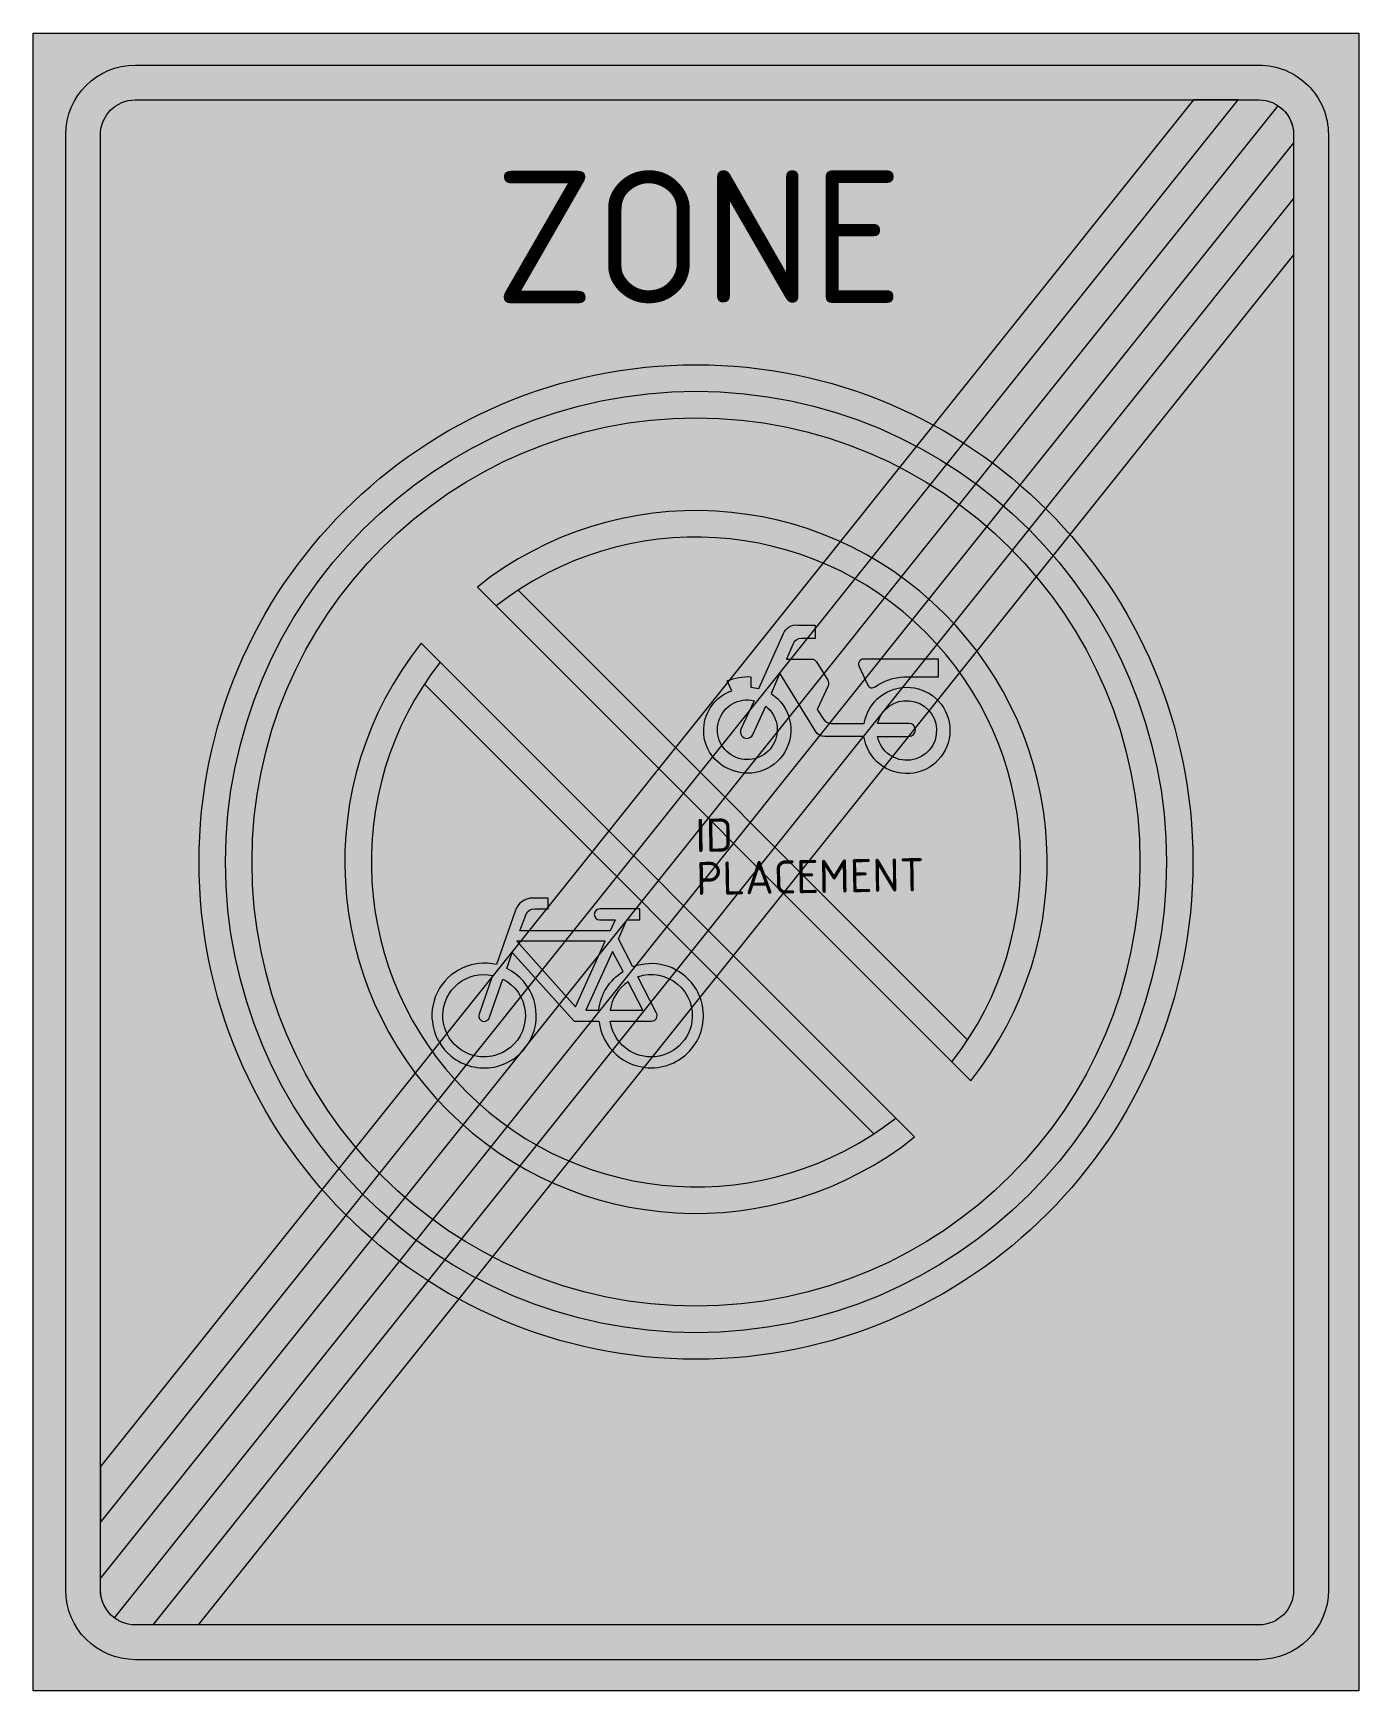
# Model space of a CAD drawing. Extents: x -5 to 5, y -6.3 to 6.3.
import ezdxf
from ezdxf.enums import TextEntityAlignment as Align

# ---------------------------------------------------------------- set-up
doc = ezdxf.new("R2010")
doc.units = 0
doc.styles.add('NLCS-ISO', font='NLCS-ISO.ttf', dxfattribs={"height": 0.25})
doc.styles.add('NLCS-RVV-M200-T25', font='NLCS-RVV.ttf')

msp = doc.modelspace()

# ---------------------------------------------------------------- hatches: boundary and pattern name
at = {"true_color": 0xf1f0ea}
h = msp.add_hatch(color=7, dxfattribs=at)
h.dxf.hatch_style = 1
h.paths.add_polyline_path([(5.001768961527112, 6.250889384204584), (-5.001768961527114, 6.250889384204584), (-5.001768961527114, 8.881784197001252e-16), (-4.756152544450599, 0), (-4.756152544450599, 5.485527994283396, -0.4142135623730949), (-4.2311525444506, 6.010527994283397), (4.247025125274812, 6.010527994283406, -0.4142135623730961), (4.77202512527481, 5.485527994283407), (4.772025125274808, 0), (5.001768961527114, 0)])
at = {"true_color": 0x2a292a}
h = msp.add_hatch(color=250, dxfattribs=at)
h.dxf.hatch_style = 1
h.paths.add_polyline_path([(-4.493652544450599, 5.485527994283398, -0.4142135623730969), (-4.2311525444506, 5.748027994283399), (4.247025125274812, 5.748027994283408, -0.4142135623730954), (4.509525125274811, 5.485527994283407), (4.509525125274809, 0), (4.77202512527481, 0), (4.772025125274808, 5.485527994283407, 0.4142135623730964), (4.247025125274812, 6.010527994283407), (-4.231152544450601, 6.010527994283397, 0.4142135623730949), (-4.756152544450599, 5.485527994283396), (-4.756152544450599, 0), (-4.493652544450599, 0)])
h = msp.add_hatch(color=250, dxfattribs=at)
h.dxf.hatch_style = 1
edge = h.paths.add_edge_path()
edge.add_line((-4.493652544450597, -5.40439625985604), (4.394105721736038, 5.702952804607825))
edge.add_arc((4.247025125274813, 5.485527994283406), 0.2624999999999983, -3.979039320256561e-13, 55.92296614211352, ccw=False)
edge.add_line((4.509525125274811, 5.485527994283404), (4.509525125274809, 5.424232791238668))
edge.add_line((4.509525125274809, 5.424232791238668), (-4.390997407085635, -5.699068232729272))
edge.add_arc((-4.231152544450599, -5.490847508762643), 0.2625000000000004, 180.0000000000002, 232.4876218789048, ccw=False)
edge.add_line((-4.493652544450599, -5.490847508762644), (-4.493652544450597, -5.40439625985604))
at = {"true_color": 0xf1f0ea}
h = msp.add_hatch(color=7, dxfattribs=at)
h.dxf.hatch_style = 1
h.paths.add_polyline_path([(3.753288368969613, 5.748027994283407), (-4.231152544450601, 5.748027994283397, 0.4142135623730946), (-4.493652544450599, 5.485527994283397), (-4.493652544450599, 0), (-3.75, 0, -0.5687653249039656), (1.790430706712748, 3.2949746409434)])
at = {"true_color": 0x2a292a}
h = msp.add_hatch(color=250, dxfattribs=at)
h.dxf.hatch_style = 1
h.paths.add_polyline_path([(-4.493652544450599, -4.981432493954282), (4.091730933876276, 5.748027994283407), (3.753288368969612, 5.748027994283407), (-4.493652544450597, -4.558468728052523)])
at = {"true_color": 0xf1f0ea}
h = msp.add_hatch(color=7, dxfattribs=at)
h.dxf.hatch_style = 1
h.paths.add_polyline_path([(4.394105721736038, 5.702952804607825, 0.1497946497620131), (4.247025125274812, 5.748027994283407), (4.091730933876276, 5.748027994283407), (2.020282841621347, 3.15926530064355, -0.01766663507280336), (2.238287002837229, 3.008749124292343)])
h = msp.add_hatch(color=7, dxfattribs=at)
h.dxf.hatch_style = 1
h.paths.add_polyline_path([(4.509525125274811, 5.001269025336916), (4.509525125274811, 5.424232791238672), (2.44462036308293, 2.843647530971494, -0.01766663507280355), (2.639282922358451, 2.663960520681008)])
at = {"true_color": 0x2a292a}
h = msp.add_hatch(color=250, dxfattribs=at)
h.dxf.hatch_style = 1
h.paths.add_polyline_path([(-4.095987445354437, -5.753347508762644), (4.509525125274811, 5.001269025336916), (4.509525125274811, 4.578305259435157), (-3.757544880447781, -5.753347508762644)])
at = {"true_color": 0xf1f0ea}
h = msp.add_hatch(color=7, dxfattribs=at)
h.dxf.hatch_style = 1
h.paths.add_polyline_path([(4.509525125274811, 4.578305259435157), (2.822097507941262, 2.469466674339162, -0.1816741673080603), (3.75, 0), (4.509525125274811, 0)])
at = {"true_color": 0x8e9291}
h = msp.add_hatch(color=252, dxfattribs=at)
h.dxf.hatch_style = 1
h.paths.add_polyline_path([(-3.75, 0), (-3.55, 0, -1), (3.55, 0), (3.75, 0, 1)])
at = {"true_color": 0xf1f0ea}
h = msp.add_hatch(color=7, dxfattribs=at)
h.dxf.hatch_style = 1
h.paths.add_polyline_path([(-3.55, 0), (-3.35, 0, -1), (3.35, 0), (3.55, 0, 1)])
at = {"true_color": 0x8e9291}
h = msp.add_hatch(color=252, dxfattribs=at)
h.dxf.hatch_style = 1
h.paths.add_polyline_path([(-3.35, 0), (-2.649999999999999, 0, -1), (2.649999999999999, 0), (3.35, 0, 1)])
at = {"true_color": 0xf1f0ea}
h = msp.add_hatch(color=7, dxfattribs=at)
h.dxf.hatch_style = 1
h.paths.add_polyline_path([(1.931506920760905, -1.507242852048974), (2.073918810547051, -1.649654741835121, 0.1695850658511048), (2.649999999999999, 0, 0.627905494444864), (-1.649654741835122, 2.073918810547051), (-1.507242852048974, 1.931506920760904, -0.8842048302391138)])
at = {"true_color": 0x4f5250}
h = msp.add_hatch(color=251, dxfattribs=at)
h.dxf.hatch_style = 1
h.paths.add_polyline_path([(-1.342397670021389, 2.049504451207937), (0.2179804071388785, 0.4891263740476699), (0.2845376224610385, 0.6863409650049714, -0.03701585675646005), (0.2399474242043542, 0.7050619542656129, -0.671061617249703), (0.2701849097947431, 1.291676127401044), (0.2357358436033814, 1.365902324498399, -0.1068023485896698), (0.4133308103870279, 1.397719715000752), (0.4133308103870279, 1.318187024300972), (0.4742907734783151, 1.307595608208324), (0.6598346951094936, 1.723745504866899, -0.3213273779572), (0.7685099583982113, 1.787358714759401), (0.8984004105405301, 1.787358714759401), (0.8984004105405283, 1.686632406318223), (0.7950208552981364, 1.686632406318223, 0.3183027386780267), (0.7314076454056346, 1.64157035292201), (0.6836923452082058, 1.53024184283208), (0.8718895136406033, 1.53024184283208, -0.2553060352000687), (0.9081218078164017, 1.51045122011184), (0.9938094398231812, 1.371208818100827, -0.2495832821511346), (0.9964626866243691, 1.328800011505772), (0.9142983202356039, 1.151205044722181), (0.9620136204330336, 1.076978847624824, 0.2554646902363208), (1.020320336723153, 1.045183028234679), (1.269488253802892, 1.045183028234679, -0.355047577701156), (1.576384772651667, 1.31787076773602), (1.569003146769111, 1.397719715000752, 0.1366086379531497), (1.351952182692748, 1.322187364940555, -0.4856487309942051), (1.295999150702816, 1.334084933996051), (1.230771371359037, 1.473403085534678, -0.5721557830966731), (1.264181760200465, 1.53024184283208), (1.546482905627107, 1.53024184283208), (1.727213270686041, 1.737594405367957, 0.3543768306132356)])
at = {"true_color": 0x8e9291}
h = msp.add_hatch(color=252, dxfattribs=at)
h.dxf.hatch_style = 1
h.paths.add_polyline_path([(-1.649654741835122, 2.073918810547052, 0.0567863028789431), (-2.073918810547051, 1.649654741835122), (1.649654741835122, -2.073918810547051, 0.0567863028789431), (2.073918810547051, -1.649654741835121)])
at = {"true_color": 0xf1f0ea}
h = msp.add_hatch(color=7, dxfattribs=at)
h.dxf.hatch_style = 1
h.paths.add_polyline_path([(-1.342397670021388, 2.049504451207936, 0.02069506537315444), (-1.507242852048974, 1.931506920760904), (1.931506920760905, -1.507242852048975, 0.02069506537315444), (2.049504451207937, -1.342397670021389)], flags=17)
h = msp.add_hatch(color=7, dxfattribs=at)
h.dxf.hatch_style = 1
h.paths.add_polyline_path([(0.9938094398231803, 1.371208818100826), (0.9081218078163973, 1.510451220111846, 0.2553060352000232), (0.8718895136406033, 1.530241842832079), (0.6836923452082084, 1.530241842832079), (0.7314076454056355, 1.641570352922008, -0.3183027386780404), (0.7950208552981373, 1.686632406318222), (0.8984004105405292, 1.686632406318222), (0.8984004105405292, 1.787358714759401), (0.7685099583982105, 1.787358714759401, 0.3213273779571967), (0.6598346951094936, 1.723745504866899), (0.4742907734783151, 1.307595608208324), (0.4133308103870279, 1.318187024300971), (0.4133308103870279, 1.397719715000751, 0.1068023485896698), (0.2357358436033814, 1.365902324498399), (0.2701849097947431, 1.291676127401044, 0.671061617249667), (0.2399474242043231, 0.7050619542656262, 0.9483494037301641), (0.5670681270719555, 1.270471724103545), (0.6333345837656719, 1.424209040788474), (0.901053657341742, 0.9868547408323991, 0.2591533434778268), (0.97260503652568, 0.9470991810386105), (1.266835007001677, 0.9470991810386105, 0.9315490979243474), (1.916254911044962, 0.9921612344348665, 0.9228273148035433), (1.269488253802892, 1.045183028234678), (1.020320336723113, 1.045183028234678, -0.2554646902361754), (0.962013620433031, 1.076978847624826), (0.9142983202356039, 1.151205044722181), (0.9964626866243949, 1.328800011505827, 0.2495832821507702)])
h.paths.add_polyline_path([(0.3035462222406835, 0.7880885990257944, -0.9295088404993124), (0.4382100660439692, 1.216088385288145), (0.3395300623843394, 1.001794104581889, 1), (0.4286217780624355, 0.9607684141146375), (0.5273017817220662, 1.175062694820895, -0.8633696587210726)], flags=16)
h.paths.add_polyline_path([(1.815291461245324, 1.003801217367686, -0.9295088404993181), (1.370203776687968, 0.9470991810386105), (1.606127030873889, 0.9470991810386105, 1), (1.606127030873889, 1.045183028234678), (1.370203776687968, 1.045183028234678, -0.8633696587210727)], flags=16)
h = msp.add_hatch(color=7, dxfattribs=at)
h.dxf.hatch_style = 1
h.paths.add_polyline_path([(-1.931506920760904, 1.507242852048974), (-2.073918810547051, 1.649654741835121, 0.1695850658511048), (-2.649999999999999, 0, 0.627905494444864), (1.649654741835122, -2.073918810547051), (1.507242852048975, -1.931506920760904, -0.8842048302391128)])
at = {"true_color": 0x4f5250}
h = msp.add_hatch(color=251, dxfattribs=at)
h.dxf.hatch_style = 1
h.paths.add_polyline_path([(1.727213270686041, 1.737594405367958), (1.546482905627108, 1.53024184283208), (1.82878405105375, 1.53024184283208), (1.82878405105375, 1.397719715000751), (1.569003146769111, 1.397719715000752), (1.576384772651666, 1.31787076773602, -0.4276584659386546), (1.916254911044962, 0.9921612344348665, -0.9315490979243481), (1.266835007001677, 0.9470991810386105), (0.9726050365256791, 0.9470991810386105, -0.2591533434779519), (0.9010536573417198, 0.9868547408324329), (0.6333345837656701, 1.424209040788474), (0.5670681270719555, 1.270471724103544, -0.8804270654801712), (0.2845376224610385, 0.6863409650049723), (0.2179804071388785, 0.4891263740476699), (2.049504451207936, -1.342397670021388, 0.3560639384588126)])
at = {"true_color": 0xf1f0ea}
h = msp.add_hatch(color=7, dxfattribs=at)
h.dxf.hatch_style = 1
h.paths.add_polyline_path([(-1.931506920760904, 1.507242852048974, 0.02069506537315447), (-2.049504451207937, 1.342397670021388), (1.342397670021389, -2.049504451207937, 0.02069506537315447), (1.507242852048975, -1.931506920760904)], flags=17)
h = msp.add_hatch(color=7, dxfattribs=at)
h.dxf.hatch_style = 1
h.paths.add_polyline_path([(1.569003146769112, 1.397719715000752), (1.82878405105375, 1.397719715000752), (1.82878405105375, 1.53024184283208), (1.264181760200465, 1.53024184283208, 0.5721557830966839), (1.230771371359038, 1.473403085534677), (1.295999150702817, 1.334084933996045, 0.4363209862626517), (1.347115011374478, 1.318782568890791, -0.14012652336013)])
at = {"true_color": 0x4f5250}
h = msp.add_hatch(color=251, dxfattribs=at)
h.dxf.hatch_style = 1
h.paths.add_polyline_path([(-2.049504451207936, 1.342397670021388, 0.3140352965639322), (-1.969137387803285, -1.45773726986561), (-1.905116536705616, -1.406482618049235, -0.7154003227647396), (-1.504941387884242, -0.7738550275926874), (-1.363970285629392, -0.3714970188849622, -0.3343475540622626), (-1.231777184832305, -0.2717588387547263), (-1.1143190202764, -0.271636512743767), (-1.1143190202764, -0.3538577049710794), (-1.217119412069911, -0.3538577049710794, 0.3458606640323303), (-1.281709305208323, -0.3930819608207101), (-1.328727510065679, -0.5183478924444405), (-0.6473432809911968, -0.5183478924444405), (-0.6091486690204846, -0.4361027987077608), (-0.7266245875661936, -0.4361027987077608, -1), (-0.7266245875661936, -0.3538577049710794), (-0.4241270849996637, -0.3538577049710794), (-0.4241270849996637, -0.4361027987077608), (-0.5210477054885465, -0.4361027987077608), (-0.5856534853113438, -0.5800137866149253), (-0.4769972237225772, -0.7914704399972021, -0.1719147987009143), (-0.2126955304513025, -0.787002419139998), (-0.1388663609446681, -0.5682404202418798)])
h = msp.add_hatch(color=251, dxfattribs=at)
h.dxf.hatch_style = 1
h.paths.add_polyline_path([(0.5273017817220662, 1.175062694820895), (0.4286217780624355, 0.9607684141146375, -1), (0.3395300623843394, 1.001794104581889), (0.4382100660439692, 1.216088385288145, 0.9295088404993124), (0.3035462222406835, 0.7880885990257944, 0.8633696587210731)])
h = msp.add_hatch(color=251, dxfattribs=at)
h.dxf.hatch_style = 1
h.paths.add_polyline_path([(1.370203776687968, 1.045183028234678), (1.606127030873889, 1.045183028234678, -1), (1.606127030873889, 0.9470991810386105), (1.370203776687968, 0.9470991810386105, 0.9295088404993156), (1.815291461245324, 1.003801217367686, 0.8633696587210727)])
at = {"true_color": 0xf1f0ea}
h = msp.add_hatch(color=7, dxfattribs=at)
h.dxf.hatch_style = 1
h.paths.add_polyline_path([(5.001768961527114, 0), (4.772025125274808, 0), (4.77202512527481, -5.490847508762636, -0.4142135623730947), (4.247025125274812, -6.015847508762636), (-4.231152544450599, -6.015847508762644, -0.4142135623730952), (-4.756152544450599, -5.490847508762644), (-4.756152544450599, 0), (-5.001768961527114, 8.881784197001252e-16), (-5.001768961527114, -6.250889384204585), (5.001768961527116, -6.250889384204584)])
at = {"true_color": 0x2a292a}
h = msp.add_hatch(color=250, dxfattribs=at)
h.dxf.hatch_style = 1
h.paths.add_polyline_path([(-4.493652544450599, 0), (-4.756152544450599, -8.881784197001252e-16), (-4.756152544450599, -5.490847508762644, 0.4142135623730955), (-4.231152544450599, -6.015847508762644), (4.247025125274812, -6.015847508762636, 0.4142135623730949), (4.77202512527481, -5.490847508762636), (4.77202512527481, 0), (4.509525125274813, 8.881784197001252e-16), (4.509525125274811, -5.490847508762637, -0.4142135623730957), (4.247025125274812, -5.753347508762635), (-4.2311525444506, -5.753347508762644, -0.4142135623730954), (-4.493652544450599, -5.490847508762644)])
at = {"true_color": 0xf1f0ea}
h = msp.add_hatch(color=7, dxfattribs=at)
h.dxf.hatch_style = 1
h.paths.add_polyline_path([(-3.75, 0), (-4.493652544450599, 0), (-4.493652544450599, -4.558468728052523), (-2.822097507941264, -2.46946667433916, -0.1816741673080603)])
h = msp.add_hatch(color=7, dxfattribs=at)
h.dxf.hatch_style = 1
h.paths.add_polyline_path([(4.509525125274809, 0), (3.75, 0, -0.5687653249039656), (-1.790430706712748, -3.294974640943402), (-3.75754488044778, -5.753347508762645), (4.247025125274812, -5.753347508762635, 0.4142135623730963), (4.509525125274811, -5.490847508762636)])
at = {"true_color": 0x8e9291}
h = msp.add_hatch(color=252, dxfattribs=at)
h.dxf.hatch_style = 1
h.paths.add_polyline_path([(3.75, 0), (3.55, 0, -1), (-3.55, 0), (-3.75, 0, 1)])
at = {"true_color": 0xf1f0ea}
h = msp.add_hatch(color=7, dxfattribs=at)
h.dxf.hatch_style = 1
h.paths.add_polyline_path([(3.55, 0), (3.35, 0, -1), (-3.35, 0), (-3.55, 0, 1)])
at = {"true_color": 0x8e9291}
h = msp.add_hatch(color=252, dxfattribs=at)
h.dxf.hatch_style = 1
h.paths.add_polyline_path([(3.35, 0), (2.649999999999999, 0, -1), (-2.649999999999999, 0), (-3.35, 0, 1)])
at = {"true_color": 0xf1f0ea}
h = msp.add_hatch(color=7, dxfattribs=at)
h.dxf.hatch_style = 1
h.paths.add_polyline_path([(-0.5856534853113438, -0.5800137866149249), (-0.5210477054885465, -0.4361027987077608), (-0.4241270849996637, -0.4361027987077608), (-0.4241270849996637, -0.3538577049710794), (-0.7266245875661936, -0.3538577049710794, 1), (-0.7266245875661936, -0.4361027987077608), (-0.609148669020485, -0.4361027987077608), (-0.6473432809911972, -0.5183478924444405), (-1.328727510065679, -0.5183478924444405), (-1.281709305208323, -0.3930819608207101, -0.3458606640323292), (-1.217119412069911, -0.3538577049710794), (-1.114319020276402, -0.3538577049710794), (-1.114319020276402, -0.271636512743767), (-1.231777184832306, -0.2717588387547263, 0.3343475540622616), (-1.363970285629394, -0.3714970188849622), (-1.504941387884242, -0.7738550275926874, 0.7942654325521061), (-1.849397214048192, -1.46298150757376, 0.4733002531364857), (-1.25237064302598, -1.346754933060222, 0.427470964967584), (-1.428588016206873, -0.8032299826064566), (-1.387465469338536, -0.6828141784084334), (-0.9204897300533244, -1.199732121518923), (-0.7325043588708247, -1.199732121518923, 0.5293484237754243), (-0.1511545229193878, -1.505284296503096, 0.4761740754281147), (-0.03498172680192813, -0.9082932976491209, 0.3180092934612829), (-0.4769972237225772, -0.7914704399972021)])
h.paths.add_polyline_path([(-1.352222693774821, -0.5976291990194396), (-0.6855139914525377, -0.5976291990194396), (-0.9087301874440712, -1.091051958420786)], flags=16)
h.paths.add_polyline_path([(-1.45795102046596, -0.8825351906908248, -0.5422541925756248), (-1.400848085488995, -1.39903274499811, -0.6326380821723683), (-1.910251232998967, -1.158597623895957, -0.479902605553436), (-1.534316342898012, -0.856100121329368), (-1.637116734691519, -1.146861982796012, 1.053204190897717), (-1.557811526607153, -1.170357166505154)], flags=16)
h.paths.add_polyline_path([(-0.6297039670773152, -0.6739945214514931), (-0.5504226605023166, -0.8267251663155988, 0.2341669169755168), (-0.7325043588708247, -1.117487027782242), (-0.8323648650120186, -1.117487027782242)], flags=16)
h.paths.add_polyline_path([(-0.5122280485316066, -0.9030904887476514), (-0.4006319012905246, -1.117487027782242), (-0.6473432809911972, -1.117487027782242, -0.2160576427464541)], flags=16)
h.paths.add_polyline_path([(-0.6473432809911972, -1.199732121518923), (-0.3330862358154096, -1.199732121518923, 0.566150877049325), (-0.2978315094970152, -1.140982211491379), (-0.4388026117518629, -0.8648958767769406, -0.5642606873411883), (-0.03130083600590305, -1.206088372272121, -0.3964878332541678), (-0.3680637723149549, -1.468602306958034, -0.3501344843869416)], flags=16)
at = {"true_color": 0x4f5250}
h = msp.add_hatch(color=251, dxfattribs=at)
h.dxf.hatch_style = 1
h.paths.add_polyline_path([(-1.352222693774821, -0.5976291990194396), (-0.6855139914525377, -0.5976291990194396), (-0.9087301874440739, -1.091051958420787)], flags=16)
h.paths.add_polyline_path([(-0.6297039670773152, -0.6739945214514931), (-0.5504226605023166, -0.8267251663155988, 0.2341669169755169), (-0.7325043588708247, -1.117487027782242), (-0.8323648650120186, -1.117487027782242)], flags=16)
h.paths.add_polyline_path([(-0.5122280485316066, -0.9030904887476519), (-0.4006319012905246, -1.117487027782242), (-0.6473432809911972, -1.117487027782242, -0.2160576427464539)], flags=16)
h.paths.add_polyline_path([(-0.1388663609446681, -0.5682404202418798), (-0.2126955304513025, -0.787002419139998, -0.1385214569402833), (-0.03498172680192813, -0.9082932976491209, -0.4761740754281146), (-0.1511545229193878, -1.505284296503096, -0.5293484237754245), (-0.7325043588708247, -1.199732121518923), (-0.9204897300533244, -1.199732121518923), (-1.387465469338534, -0.6828141784084334), (-1.428588016206873, -0.8032299826064571, -0.427470964967584), (-1.25237064302598, -1.346754933060223, -0.4733002531364859), (-1.849397214048192, -1.462981507573761, -0.05028964246059467), (-1.905116536705616, -1.406482618049235), (-1.969137387803286, -1.457737269865611, 0.3975035920747959), (1.342397670021388, -2.049504451207936)])
at = {"true_color": 0x005b8c}
h = msp.add_hatch(color=146, dxfattribs=at)
h.dxf.hatch_style = 1
h.paths.add_polyline_path([(-1.352222693774821, -0.5976291990194396), (-0.9087301874440734, -1.091051958420787), (-0.6855139914525377, -0.5976291990194396)])
h = msp.add_hatch(color=146, dxfattribs=at)
h.dxf.hatch_style = 1
h.paths.add_polyline_path([(-0.8323648650120186, -1.117487027782242), (-0.7325043588708247, -1.117487027782242, -0.2341669169755169), (-0.5504226605023166, -0.8267251663155988), (-0.6297039670773152, -0.6739945214514931)])
at = {"true_color": 0x4f5250}
h = msp.add_hatch(color=251, dxfattribs=at)
h.dxf.hatch_style = 1
h.paths.add_polyline_path([(-1.63711673469152, -1.146861982796012), (-1.534316342898012, -0.856100121329368, 0.4799026055533782), (-1.910251232998965, -1.158597623895899, 0.6326380821724339), (-1.400848085488995, -1.39903274499811, 0.5422541925756248), (-1.45795102046596, -0.8825351906908243), (-1.557811526607153, -1.170357166505154, -1.053204190897721)])
h = msp.add_hatch(color=251, dxfattribs=at)
h.dxf.hatch_style = 1
h.paths.add_polyline_path([(-0.03130083600590305, -1.206088372272122, 0.5642606873411883), (-0.4388026117518629, -0.864895876776941), (-0.2978315094970129, -1.140982211491384, -0.5661508770492707), (-0.3330862358154106, -1.199732121518923), (-0.6473432809911972, -1.199732121518923, 0.3501344843869416), (-0.3680637723149549, -1.468602306958035, 0.3964878332541678)])
at = {"true_color": 0x005b8c}
h = msp.add_hatch(color=146, dxfattribs=at)
h.dxf.hatch_style = 1
h.paths.add_polyline_path([(-0.4006319012905246, -1.117487027782242), (-0.5122280485316066, -0.9030904887476517, 0.216057642746454), (-0.6473432809911972, -1.117487027782242)])
at = {"true_color": 0xf1f0ea}
h = msp.add_hatch(color=7, dxfattribs=at)
h.dxf.hatch_style = 1
h.paths.add_polyline_path([(-2.44462036308293, -2.843647530971496, -0.01766663507280363), (-2.639282922358452, -2.663960520681008), (-4.493652544450599, -4.981432493954282), (-4.493652544450599, -5.404396259856042)])
h = msp.add_hatch(color=7, dxfattribs=at)
h.dxf.hatch_style = 1
h.paths.add_polyline_path([(-2.020282841621341, -3.159265300643552, -0.01766663507280369), (-2.238287002837227, -3.008749124292343), (-4.390997407085635, -5.699068232729273, 0.1651561506390755), (-4.231152544450601, -5.753347508762644), (-4.095987445354437, -5.753347508762642)])

# ---------------------------------------------------------------- linework, layer by layer
at = {"color": 250, "lineweight": 0, "true_color": 0x2a292a}
for points in [[(-5.001768961527114, 6.250889384204584), (5.001768961527114, 6.250889384204584), (5.001768961527114, -6.250889384204584), (-5.001768961527114, -6.250889384204584)], [(-4.493652544450599, -4.981432493954282), (4.091730933876276, 5.748027994283407), (3.753288368969612, 5.748027994283407), (-4.493652544450597, -4.558468728052523)], [(-4.095987445354437, -5.753347508762644), (4.509525125274811, 5.001269025336916), (4.509525125274811, 4.578305259435157), (-3.757544880447781, -5.753347508762644)]]:
    msp.add_lwpolyline(points, close=True, dxfattribs=at)
for points in [[(-4.231152544450599, 6.010527994283397), (4.247025125274812, 6.010527994283406, -0.4142135623730963), (4.772025125274808, 5.485527994283405), (4.77202512527481, -5.490847508762638, -0.4142135623730948), (4.24702512527481, -6.015847508762636), (-4.2311525444506, -6.015847508762644, -0.4142135623730947), (-4.756152544450599, -5.490847508762644), (-4.756152544450599, 5.4855279942834, -0.4142135623730945)], [(-4.2311525444506, 5.748027994283397), (4.247025125274812, 5.748027994283406, -0.4142135623730953), (4.509525125274811, 5.485527994283405), (4.509525125274811, -5.490847508762638, -0.4142135623730948), (4.247025125274812, -5.753347508762635), (-4.2311525444506, -5.753347508762644, -0.4142135623730953), (-4.493652544450599, -5.490847508762644), (-4.493652544450599, 5.4855279942834, -0.4142135623730948)], [(-4.493652544450597, -5.40439625985604), (4.394105721736038, 5.702952804607825, -0.2489710141926748), (4.509525125274811, 5.485527994283404), (4.509525125274809, 5.424232791238668), (-4.390997407085634, -5.699068232729272, -0.2331103517981672), (-4.493652544450599, -5.490847508762644)]]:
    msp.add_lwpolyline(points, format="xyb", close=True, dxfattribs=at)
at = {"color": 7, "lineweight": 0, "true_color": 0xf1f0ea}
for points in [[(2.073918810547051, -1.649654741835121), (-1.649654741835123, 2.073918810547053)], [(2.049504451207937, -1.342397670021389), (-1.342397670021388, 2.049504451207936)], [(1.649654741835122, -2.073918810547051), (-2.073918810547051, 1.649654741835121)], [(1.342397670021389, -2.049504451207936), (-2.049504451207937, 1.342397670021388)]]:
    msp.add_lwpolyline(points, dxfattribs=at)
for points in [[(1.269488253802892, 1.045183028234679, -0.9228273148035435), (1.916254911044962, 0.9921612344348665, -0.931549097924348), (1.266835007001677, 0.9470991810386105), (0.97260503652568, 0.9470991810386105, -0.2591533434778253), (0.901053657341742, 0.9868547408323973), (0.6333345837656701, 1.424209040788474), (0.5670681270719555, 1.270471724103545, -0.9483494037301679), (0.2399474242043231, 0.7050619542656271, -0.6710616172496636), (0.2701849097947431, 1.291676127401044), (0.2357358436033814, 1.365902324498399, -0.1068023485896698), (0.4133308103870279, 1.397719715000752), (0.4133308103870279, 1.318187024300972), (0.4742907734783151, 1.307595608208324), (0.6598346951094936, 1.723745504866899, -0.3213273779571976), (0.7685099583982105, 1.787358714759401), (0.8984004105405292, 1.787358714759401), (0.8984004105405292, 1.686632406318223), (0.7950208552981373, 1.686632406318223, 0.3183027386780434), (0.7314076454056337, 1.641570352922008), (0.6836923452082058, 1.53024184283208), (0.8718895136406033, 1.53024184283208, -0.2655979498898496), (0.9089918266331782, 1.509037439534579), (0.993809439823182, 1.371208818100826, -0.2495832821507814), (0.9964626866243931, 1.328800011505825), (0.9142983202356039, 1.151205044722181), (0.9620136204330327, 1.076978847624826, 0.2554646902361458), (1.020320336723105, 1.045183028234679)], [(1.82878405105375, 1.53024184283208), (1.264181760200465, 1.53024184283208, 0.5265277602220244), (1.228500007114455, 1.478254427573448), (1.295999150702817, 1.334084933996046, 0.4856487309943666), (1.351952182692767, 1.32218736494057, -0.1366086379531356), (1.569003146769111, 1.397719715000752), (1.82878405105375, 1.397719715000752)], [(0.5273017817220662, 1.175062694820895, -0.8633696587210722), (0.3035462222406835, 0.7880885990257944, -0.9295088404993126), (0.4382100660439692, 1.216088385288145), (0.3395300623843394, 1.001794104581889, 0.9999999999999999), (0.4286217780624355, 0.9607684141146384)], [(1.370203776687968, 1.045183028234679, -0.8633696587210722), (1.815291461245324, 1.003801217367686, -0.9295088404993126), (1.370203776687968, 0.9470991810386105), (1.606127030873891, 0.9470991810386105, 0.9999999999999999), (1.606127030873891, 1.045183028234679)], [(-0.5856534853113438, -0.5800137866149253), (-0.5210477054885465, -0.4361027987077608), (-0.4241270849996637, -0.4361027987077608), (-0.4241270849996637, -0.3538577049710794), (-0.7266245875661936, -0.3538577049710794, 0.9999999999999999), (-0.7266245875661936, -0.4361027987077608), (-0.609148669020485, -0.4361027987077608), (-0.6473432809911972, -0.5183478924444405), (-1.328727510065679, -0.5183478924444405), (-1.281709305208323, -0.3930819608207101, -0.3458606640323287), (-1.217119412069911, -0.3538577049710794), (-1.1143190202764, -0.3538577049710794), (-1.1143190202764, -0.271636512743767), (-1.231777184832306, -0.2717588387547263, 0.3343475540622622), (-1.363970285629392, -0.3714970188849622), (-1.504941387884242, -0.7738550275926874, 0.7942654325521061), (-1.849397214048192, -1.462981507573761, 0.4733002531364859), (-1.25237064302598, -1.346754933060223, 0.4274709649675839), (-1.428588016206873, -0.8032299826064571), (-1.387465469338534, -0.6828141784084334), (-0.9204897300533244, -1.199732121518923), (-0.7325043588708247, -1.199732121518923, 0.5293484237754243), (-0.1511545229193878, -1.505284296503096, 0.4761740754281145), (-0.03498172680192813, -0.9082932976491209, 0.3180092934612829), (-0.4769972237225772, -0.7914704399972021)], [(-0.6297039670773152, -0.6739945214514931), (-0.8323648650120186, -1.117487027782242), (-0.7325043588708247, -1.117487027782242, -0.2341669169755168), (-0.5504226605023166, -0.8267251663155988)], [(-1.45795102046596, -0.8825351906908243, -0.5422541925756248), (-1.400848085488995, -1.39903274499811, -0.6326380821724337), (-1.910251232998965, -1.158597623895899, -0.479902605553378), (-1.534316342898012, -0.856100121329368), (-1.637116734691519, -1.146861982796012, 1.053204190897718), (-1.557811526607153, -1.170357166505154)], [(-0.4388026117518629, -0.864895876776941, -0.5642606873411884), (-0.03130083600590305, -1.206088372272122, -0.3964878332541677), (-0.3680637723149549, -1.468602306958035, -0.3501344843869416), (-0.6473432809911972, -1.199732121518923), (-0.3330862358154119, -1.199732121518923, 0.5661508770492812), (-0.297831509497013, -1.140982211491384)], [(-0.4006319012905246, -1.117487027782242), (-0.5122280485316066, -0.9030904887476519, 0.2160576427464541), (-0.6473432809911972, -1.117487027782242)]]:
    msp.add_lwpolyline(points, format="xyb", close=True, dxfattribs=at)
msp.add_lwpolyline([(-0.6855139914525377, -0.5976291990194396), (-1.352222693774821, -0.5976291990194396), (-0.9087301874440734, -1.091051958420787)], close=True, dxfattribs=at)
at = {"color": 252, "lineweight": 0, "true_color": 0x8e9291}
msp.add_circle((0, 0), 3.75, dxfattribs=at)
at = {"color": 7, "lineweight": 0, "true_color": 0xf1f0ea}
for radius in [3.55, 3.35]:
    msp.add_circle((0, 0), radius, dxfattribs=at)
for radius, start, end in [(2.649999999999999, 321.5002498920439, 128.4997501079561), (2.449999999999999, 322.0334613153788, 127.9665386846211), (2.649999999999999, 141.5002498920439, 308.4997501079561), (2.449999999999999, 142.0334613153789, 307.966538684621)]:
    msp.add_arc((0, 0), radius, start, end, dxfattribs=at)

# ---------------------------------------------------------------- texts
at = {"color": 250, "true_color": 0x2a292a, "style": 'NLCS-RVV-M200-T25'}
msp.add_text('ZONE', height=1, dxfattribs=at).set_placement((0.02025343292513337, 4.713568710161724), align=Align.MIDDLE_CENTER)
at = {"style": 'NLCS-ISO'}
msp.add_attdef('ID', text='', height=0.25, rotation=1, dxfattribs=at).set_placement((0, 0), align=Align.BOTTOM_LEFT)
msp.add_attdef('PLACEMENT', text='', height=0.25, rotation=1, dxfattribs=at).set_placement((0, 0), align=Align.TOP_LEFT)

doc.saveas('drawing.dxf')
